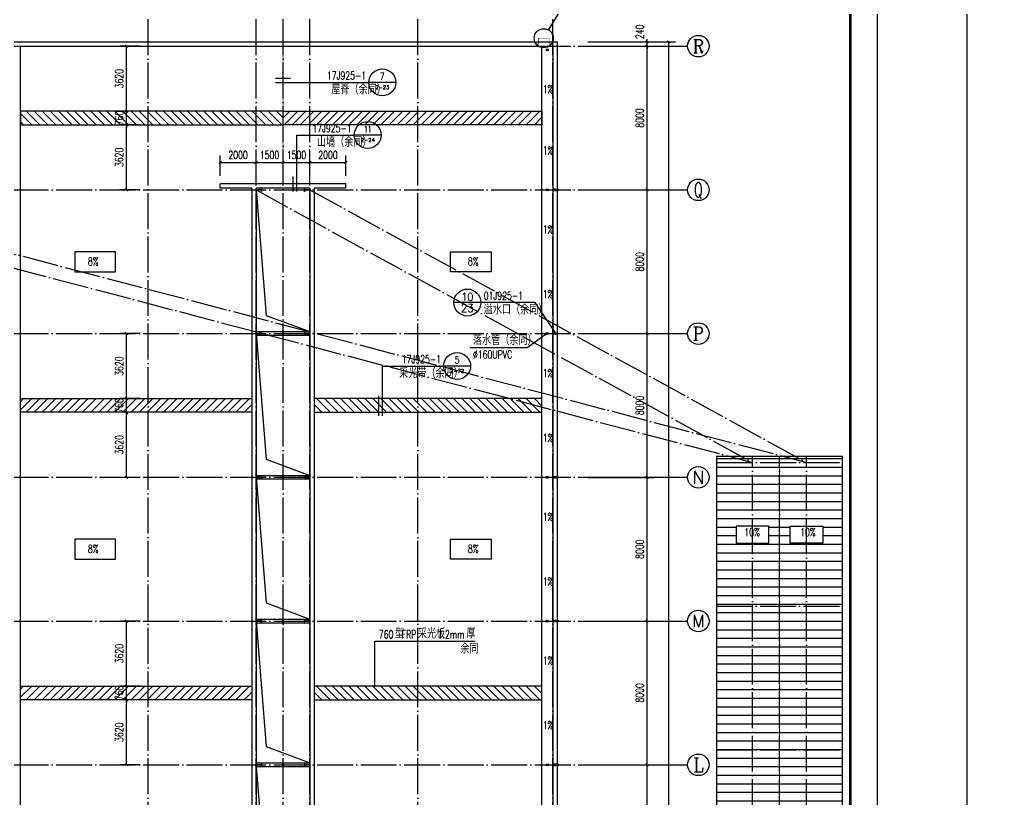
# Model space of a CAD drawing. Extents: x 14591016 to 15383666, y -730593 to -510197.
# Drawn here: x 14911015 to 14965566, y -628569 to -585166 of the extents above; entities that cross this region are included whole.
import ezdxf
from ezdxf.enums import TextEntityAlignment as Align

# ---------------------------------------------------------------- set-up
doc = ezdxf.new("R2010")
doc.units = 0
doc.header["$LTSCALE"] = 1000
doc.header["$MEASUREMENT"] = 0
doc.linetypes.add('DASH', pattern=[0.35, 0.25, -0.1])
doc.linetypes.add('DOTE', pattern=[2.42, 2, -0.2, 0.02, -0.2])
for name, color, linetype in [('AXIS', 3, 'Continuous'), ('AXIS_TEXT', 7, 'Continuous'), ('COLUMN', 2, 'Continuous'), ('DIM_IDEN', 3, 'Continuous'), ('DIM_LEAD', 3, 'Continuous'), ('DIM_SYMB', 3, 'Continuous'), ('DOTE', 1, 'DOTE'), ('PUB_DIM', 3, 'Continuous'), ('PUB_TEXT', 7, 'Continuous'), ('TK', 4, 'Continuous'), ('WALL-PARAPET', 6, 'Continuous'), ('填充', 251, 'Continuous'), ('采光带', 4, 'Continuous'), ('雨水管', 4, 'Continuous')]:
    doc.layers.add(name, color=color, linetype=linetype)
doc.styles.add('_TCH_AXIS', font='COMPLEX', dxfattribs={"bigfont": 'GBCBIG'})
doc.styles.add('_TCH_DIM', font='SIMPLEX', dxfattribs={"bigfont": 'GBCBIG'})
doc.styles.add('_TCH_DIM_T3', font='SIMPLEX', dxfattribs={"width": 0.705882, "bigfont": 'GBCBIG'})
doc.styles.add('_TCH_LABEL', font='COMPLEX', dxfattribs={"bigfont": 'GBCBIG'})
doc.styles.add('COMPLEX', font='COMPLEX')
doc.dimstyles.new('_TCH_ARCH&&150', dxfattribs={"dimtxt": 446.25, "dimasz": 150, "dimexe": 375, "dimexo": 450, "dimgap": 189.375, "dimtad": 1, "dimdec": 0, "dimzin": 0, "dimdsep": 46, "dimtxsty": '_TCH_DIM_T3', "dimblk": 'ARCHTICK', "dimcen": 0.09, "dimclrt": 7, "dimazin": 2, "dimtfac": 1, "dimtdec": 0, "dimtix": 1, "dimtmove": 2, "dimatfit": 3, "dimfxl": 0, "dimtolj": 1, "dimtzin": 0, "dimarcsym": 0})

# ---------------------------------------------------------------- blocks, each defined once
blk = doc.blocks.new('A$C0FCD69EC')
at = {"layer": 'COLUMN'}
blk.add_hatch(color=256, dxfattribs=at).paths.add_polyline_path([(300, 180), (294, 180), (294, 94), (6, 94), (6, 180), (0, 180), (0, 0), (6, 0), (6, 86), (294, 86), (294, 0), (300, 0)])
blk.add_lwpolyline([(300, 0), (294, 0), (294, 86), (6, 86), (6, 0), (0, 0), (0, 180), (6, 180), (6, 94), (294, 94), (294, 180), (300, 180)], close=True, dxfattribs=at)
blk = doc.blocks.new('A$C22C4548D')
blk.add_line((0, 10), (300, 10))
blk.add_lwpolyline([(30, 20), (270, 20), (270, 0), (30, 0)], close=True)
blk = doc.blocks.new('GeYuanFrame_38861532', base_point=(20.09, 4.53))
at = {"layer": 'TK'}
blk.add_lwpolyline([(20.09, 4.53), (20.09, 598.53), (1071.09, 598.53), (1071.09, 4.53)], close=True, dxfattribs=at)
at = {"layer": 'TK', "const_width": 1}
blk.add_lwpolyline([(45.09, 588.53), (1061.09, 588.53), (1061.09, 14.53), (45.09, 14.53)], close=True, dxfattribs=at)
blk = doc.blocks.new('GeYuanFrame_55736273', base_point=(20.09, 4.53))
at = {"layer": 'TK'}
blk.add_lwpolyline([(20.09, 4.53), (20.09, 598.53), (1071.09, 598.53), (1071.09, 4.53)], close=True, dxfattribs=at)
blk = doc.blocks.new('_AXISO')
blk.add_circle((0, 0), 0.5)
at = {"layer": 'AXIS_TEXT', "style": 'COMPLEX', "width": 1.041667}
blk.add_attdef('A', text='', height=0.56, dxfattribs=at).set_placement((-0.25, -0.28), (0.25, -0.28), align=Align.FIT)
blk = doc.blocks.new('_ArchTick')
at = {"color": 0, "linetype": 'ByBlock', "const_width": 0.4}
blk.add_lwpolyline([(-0.5, -0.5), (0.5, 0.5)], dxfattribs=at)
blk = doc.blocks.new('*D214')
at = {"layer": 'AXIS', "color": 0, "lineweight": -2}
for p, q in [((14942616, -586403), (14947491, -586403)), ((14947116, -706883), (14947116, -586403)), ((14942616, -706883), (14947491, -706883))]:
    blk.add_line(p, q, dxfattribs=at)
at = {"layer": 'Defpoints', "color": 0}
for p in [(14942166, -586403), (14947116, -586403), (14942166, -706883)]:
    blk.add_point(p, dxfattribs=at)
at = {"layer": 'AXIS', "color": 0, "lineweight": -2, "xscale": 150, "yscale": 150, "zscale": 150}
for p, rotation in [((14947116, -586403), 90), ((14947116, -706883), 270)]:
    blk.add_blockref('_ArchTick', p, dxfattribs=dict(at, rotation=rotation))
at = {"layer": 'AXIS', "color": 7, "insert": (14946704, -646643), "char_height": 446.2, "attachment_point": 5, "rotation": 90, "style": '_TCH_DIM_T3'}
blk.add_mtext('\\A1;120480', dxfattribs=at)
blk = doc.blocks.new('*D225')
at = {"layer": 'AXIS', "color": 0, "lineweight": -2}
for p, q in [((14942616, -626643), (14946291, -626643)), ((14945916, -634643), (14945916, -626643)), ((14942616, -634643), (14946291, -634643))]:
    blk.add_line(p, q, dxfattribs=at)
at = {"layer": 'Defpoints', "color": 0}
for p in [(14942166, -626643), (14945916, -626643), (14942166, -634643)]:
    blk.add_point(p, dxfattribs=at)
at = {"layer": 'AXIS', "color": 0, "lineweight": -2, "xscale": 150, "yscale": 150, "zscale": 150}
for p, rotation in [((14945916, -626643), 90), ((14945916, -634643), 270)]:
    blk.add_blockref('_ArchTick', p, dxfattribs=dict(at, rotation=rotation))
at = {"layer": 'AXIS', "color": 7, "insert": (14945504, -630643), "char_height": 446.2, "attachment_point": 5, "rotation": 90, "style": '_TCH_DIM_T3'}
blk.add_mtext('\\A1;8000', dxfattribs=at)
blk = doc.blocks.new('*D226')
at = {"layer": 'AXIS', "color": 0, "lineweight": -2}
for p, q in [((14942616, -618643), (14946291, -618643)), ((14945916, -626643), (14945916, -618643)), ((14942616, -626643), (14946291, -626643))]:
    blk.add_line(p, q, dxfattribs=at)
at = {"layer": 'Defpoints', "color": 0}
for p in [(14942166, -618643), (14945916, -618643), (14942166, -626643)]:
    blk.add_point(p, dxfattribs=at)
at = {"layer": 'AXIS', "color": 0, "lineweight": -2, "xscale": 150, "yscale": 150, "zscale": 150}
for p, rotation in [((14945916, -618643), 90), ((14945916, -626643), 270)]:
    blk.add_blockref('_ArchTick', p, dxfattribs=dict(at, rotation=rotation))
at = {"layer": 'AXIS', "color": 7, "insert": (14945504, -622643), "char_height": 446.2, "attachment_point": 5, "rotation": 90, "style": '_TCH_DIM_T3'}
blk.add_mtext('\\A1;8000', dxfattribs=at)
blk = doc.blocks.new('*D227')
at = {"layer": 'AXIS', "color": 0, "lineweight": -2}
for p, q in [((14942616, -610643), (14946291, -610643)), ((14945916, -618643), (14945916, -610643)), ((14942616, -618643), (14946291, -618643))]:
    blk.add_line(p, q, dxfattribs=at)
at = {"layer": 'Defpoints', "color": 0}
for p in [(14942166, -610643), (14945916, -610643), (14942166, -618643)]:
    blk.add_point(p, dxfattribs=at)
at = {"layer": 'AXIS', "color": 0, "lineweight": -2, "xscale": 150, "yscale": 150, "zscale": 150}
for p, rotation in [((14945916, -610643), 90), ((14945916, -618643), 270)]:
    blk.add_blockref('_ArchTick', p, dxfattribs=dict(at, rotation=rotation))
at = {"layer": 'AXIS', "color": 7, "insert": (14945504, -614643), "char_height": 446.2, "attachment_point": 5, "rotation": 90, "style": '_TCH_DIM_T3'}
blk.add_mtext('\\A1;8000', dxfattribs=at)
blk = doc.blocks.new('*D228')
at = {"layer": 'AXIS', "color": 0, "lineweight": -2}
for p, q in [((14942616, -602643), (14946291, -602643)), ((14945916, -610643), (14945916, -602643)), ((14942616, -610643), (14946291, -610643))]:
    blk.add_line(p, q, dxfattribs=at)
at = {"layer": 'Defpoints', "color": 0}
for p in [(14942166, -602643), (14945916, -602643), (14942166, -610643)]:
    blk.add_point(p, dxfattribs=at)
at = {"layer": 'AXIS', "color": 0, "lineweight": -2, "xscale": 150, "yscale": 150, "zscale": 150}
for p, rotation in [((14945916, -602643), 90), ((14945916, -610643), 270)]:
    blk.add_blockref('_ArchTick', p, dxfattribs=dict(at, rotation=rotation))
at = {"layer": 'AXIS', "color": 7, "insert": (14945504, -606643), "char_height": 446.2, "attachment_point": 5, "rotation": 90, "style": '_TCH_DIM_T3'}
blk.add_mtext('\\A1;8000', dxfattribs=at)
blk = doc.blocks.new('*D229')
at = {"layer": 'AXIS', "color": 0, "lineweight": -2}
for p, q in [((14942616, -594643), (14946291, -594643)), ((14945916, -602643), (14945916, -594643)), ((14942616, -602643), (14946291, -602643))]:
    blk.add_line(p, q, dxfattribs=at)
at = {"layer": 'Defpoints', "color": 0}
for p in [(14942166, -594643), (14945916, -594643), (14942166, -602643)]:
    blk.add_point(p, dxfattribs=at)
at = {"layer": 'AXIS', "color": 0, "lineweight": -2, "xscale": 150, "yscale": 150, "zscale": 150}
for p, rotation in [((14945916, -594643), 90), ((14945916, -602643), 270)]:
    blk.add_blockref('_ArchTick', p, dxfattribs=dict(at, rotation=rotation))
at = {"layer": 'AXIS', "color": 7, "insert": (14945504, -598643), "char_height": 446.2, "attachment_point": 5, "rotation": 90, "style": '_TCH_DIM_T3'}
blk.add_mtext('\\A1;8000', dxfattribs=at)
blk = doc.blocks.new('*D230')
at = {"layer": 'AXIS', "color": 0, "lineweight": -2}
for p, q in [((14942616, -586643), (14946291, -586643)), ((14945916, -594643), (14945916, -586643)), ((14942616, -594643), (14946291, -594643))]:
    blk.add_line(p, q, dxfattribs=at)
at = {"layer": 'Defpoints', "color": 0}
for p in [(14942166, -586643), (14945916, -586643), (14942166, -594643)]:
    blk.add_point(p, dxfattribs=at)
at = {"layer": 'AXIS', "color": 0, "lineweight": -2, "xscale": 150, "yscale": 150, "zscale": 150}
for p, rotation in [((14945916, -586643), 90), ((14945916, -594643), 270)]:
    blk.add_blockref('_ArchTick', p, dxfattribs=dict(at, rotation=rotation))
at = {"layer": 'AXIS', "color": 7, "insert": (14945504, -590643), "char_height": 446.2, "attachment_point": 5, "rotation": 90, "style": '_TCH_DIM_T3'}
blk.add_mtext('\\A1;8000', dxfattribs=at)
blk = doc.blocks.new('*D231')
at = {"layer": 'AXIS', "color": 0, "lineweight": -2}
for p, q in [((14942616, -586403), (14946291, -586403)), ((14945916, -586403), (14945916, -586253)), ((14945916, -586643), (14945916, -586403)), ((14942616, -586643), (14946291, -586643)), ((14945916, -586643), (14945916, -586793))]:
    blk.add_line(p, q, dxfattribs=at)
at = {"layer": 'Defpoints', "color": 0}
for p in [(14942166, -586403), (14945916, -586403), (14942166, -586643)]:
    blk.add_point(p, dxfattribs=at)
at = {"layer": 'AXIS', "color": 0, "lineweight": -2, "xscale": 150, "yscale": 150, "zscale": 150}
for p, rotation in [((14945916, -586403), 270), ((14945916, -586643), 90)]:
    blk.add_blockref('_ArchTick', p, dxfattribs=dict(at, rotation=rotation))
at = {"layer": 'AXIS', "color": 7, "insert": (14945504, -585848), "char_height": 446.2, "attachment_point": 5, "rotation": 90, "style": '_TCH_DIM_T3'}
blk.add_mtext('\\A1;240', dxfattribs=at)
blk = doc.blocks.new('*D582')
at = {"layer": 'Defpoints', "color": 0}
for p in [(14916966, -623023), (14918166, -623023), (14918166, -626643)]:
    blk.add_point(p, dxfattribs=at)
at = {"layer": 'PUB_DIM', "color": 0, "lineweight": -2}
for p, q in [((14917716, -623023), (14916591, -623023)), ((14916966, -626643), (14916966, -623023)), ((14917716, -626643), (14916591, -626643))]:
    blk.add_line(p, q, dxfattribs=at)
at = {"layer": 'PUB_DIM', "color": 0, "lineweight": -2, "xscale": 150, "yscale": 150, "zscale": 150}
for p, rotation in [((14916966, -623023), 90), ((14916966, -626643), 270)]:
    blk.add_blockref('_ArchTick', p, dxfattribs=dict(at, rotation=rotation))
at = {"layer": 'PUB_DIM', "color": 7, "insert": (14916554, -624833), "char_height": 446.2, "attachment_point": 5, "rotation": 90, "style": '_TCH_DIM_T3'}
blk.add_mtext('\\A1;3620', dxfattribs=at)
blk = doc.blocks.new('*D583')
at = {"layer": 'Defpoints', "color": 0}
for p in [(14916966, -622263), (14918166, -622263), (14918166, -623023)]:
    blk.add_point(p, dxfattribs=at)
at = {"layer": 'PUB_DIM', "color": 0, "lineweight": -2}
for p, q in [((14917716, -622263), (14916591, -622263)), ((14916966, -622263), (14916966, -622113)), ((14916966, -623023), (14916966, -622263)), ((14917716, -623023), (14916591, -623023)), ((14916966, -623023), (14916966, -623173))]:
    blk.add_line(p, q, dxfattribs=at)
at = {"layer": 'PUB_DIM', "color": 0, "lineweight": -2, "xscale": 150, "yscale": 150, "zscale": 150}
for p, rotation in [((14916966, -622263), 270), ((14916966, -623023), 90)]:
    blk.add_blockref('_ArchTick', p, dxfattribs=dict(at, rotation=rotation))
at = {"layer": 'PUB_DIM', "color": 7, "insert": (14916554, -622643), "char_height": 446.2, "attachment_point": 5, "rotation": 90, "style": '_TCH_DIM_T3'}
blk.add_mtext('\\A1;760', dxfattribs=at)
blk = doc.blocks.new('*D584')
at = {"layer": 'Defpoints', "color": 0}
for p in [(14916966, -618643), (14918166, -618643), (14918166, -622263)]:
    blk.add_point(p, dxfattribs=at)
at = {"layer": 'PUB_DIM', "color": 0, "lineweight": -2}
for p, q in [((14917716, -618643), (14916591, -618643)), ((14916966, -622263), (14916966, -618643)), ((14917716, -622263), (14916591, -622263))]:
    blk.add_line(p, q, dxfattribs=at)
at = {"layer": 'PUB_DIM', "color": 0, "lineweight": -2, "xscale": 150, "yscale": 150, "zscale": 150}
for p, rotation in [((14916966, -618643), 90), ((14916966, -622263), 270)]:
    blk.add_blockref('_ArchTick', p, dxfattribs=dict(at, rotation=rotation))
at = {"layer": 'PUB_DIM', "color": 7, "insert": (14916554, -620453), "char_height": 446.2, "attachment_point": 5, "rotation": 90, "style": '_TCH_DIM_T3'}
blk.add_mtext('\\A1;3620', dxfattribs=at)
blk = doc.blocks.new('*D585')
at = {"layer": 'Defpoints', "color": 0}
for p in [(14916966, -607023), (14918166, -607023), (14918166, -610643)]:
    blk.add_point(p, dxfattribs=at)
at = {"layer": 'PUB_DIM', "color": 0, "lineweight": -2}
for p, q in [((14917716, -607023), (14916591, -607023)), ((14916966, -610643), (14916966, -607023)), ((14917716, -610643), (14916591, -610643))]:
    blk.add_line(p, q, dxfattribs=at)
at = {"layer": 'PUB_DIM', "color": 0, "lineweight": -2, "xscale": 150, "yscale": 150, "zscale": 150}
for p, rotation in [((14916966, -607023), 90), ((14916966, -610643), 270)]:
    blk.add_blockref('_ArchTick', p, dxfattribs=dict(at, rotation=rotation))
at = {"layer": 'PUB_DIM', "color": 7, "insert": (14916554, -608833), "char_height": 446.2, "attachment_point": 5, "rotation": 90, "style": '_TCH_DIM_T3'}
blk.add_mtext('\\A1;3620', dxfattribs=at)
blk = doc.blocks.new('*D586')
at = {"layer": 'Defpoints', "color": 0}
for p in [(14916966, -606263), (14918166, -606263), (14918166, -607023)]:
    blk.add_point(p, dxfattribs=at)
at = {"layer": 'PUB_DIM', "color": 0, "lineweight": -2}
for p, q in [((14917716, -606263), (14916591, -606263)), ((14916966, -606263), (14916966, -606113)), ((14916966, -607023), (14916966, -606263)), ((14917716, -607023), (14916591, -607023)), ((14916966, -607023), (14916966, -607173))]:
    blk.add_line(p, q, dxfattribs=at)
at = {"layer": 'PUB_DIM', "color": 0, "lineweight": -2, "xscale": 150, "yscale": 150, "zscale": 150}
for p, rotation in [((14916966, -606263), 270), ((14916966, -607023), 90)]:
    blk.add_blockref('_ArchTick', p, dxfattribs=dict(at, rotation=rotation))
at = {"layer": 'PUB_DIM', "color": 7, "insert": (14916554, -606643), "char_height": 446.2, "attachment_point": 5, "rotation": 90, "style": '_TCH_DIM_T3'}
blk.add_mtext('\\A1;760', dxfattribs=at)
blk = doc.blocks.new('*D587')
at = {"layer": 'Defpoints', "color": 0}
for p in [(14916966, -602643), (14918166, -602643), (14918166, -606263)]:
    blk.add_point(p, dxfattribs=at)
at = {"layer": 'PUB_DIM', "color": 0, "lineweight": -2}
for p, q in [((14917716, -602643), (14916591, -602643)), ((14916966, -606263), (14916966, -602643)), ((14917716, -606263), (14916591, -606263))]:
    blk.add_line(p, q, dxfattribs=at)
at = {"layer": 'PUB_DIM', "color": 0, "lineweight": -2, "xscale": 150, "yscale": 150, "zscale": 150}
for p, rotation in [((14916966, -602643), 90), ((14916966, -606263), 270)]:
    blk.add_blockref('_ArchTick', p, dxfattribs=dict(at, rotation=rotation))
at = {"layer": 'PUB_DIM', "color": 7, "insert": (14916554, -604453), "char_height": 446.2, "attachment_point": 5, "rotation": 90, "style": '_TCH_DIM_T3'}
blk.add_mtext('\\A1;3620', dxfattribs=at)
blk = doc.blocks.new('*D588')
at = {"layer": 'Defpoints', "color": 0}
for p in [(14916966, -591023), (14918166, -591023), (14918166, -594643)]:
    blk.add_point(p, dxfattribs=at)
at = {"layer": 'PUB_DIM', "color": 0, "lineweight": -2}
for p, q in [((14917716, -591023), (14916591, -591023)), ((14916966, -594643), (14916966, -591023)), ((14917716, -594643), (14916591, -594643))]:
    blk.add_line(p, q, dxfattribs=at)
at = {"layer": 'PUB_DIM', "color": 0, "lineweight": -2, "xscale": 150, "yscale": 150, "zscale": 150}
for p, rotation in [((14916966, -591023), 90), ((14916966, -594643), 270)]:
    blk.add_blockref('_ArchTick', p, dxfattribs=dict(at, rotation=rotation))
at = {"layer": 'PUB_DIM', "color": 7, "insert": (14916554, -592833), "char_height": 446.2, "attachment_point": 5, "rotation": 90, "style": '_TCH_DIM_T3'}
blk.add_mtext('\\A1;3620', dxfattribs=at)
blk = doc.blocks.new('*D589')
at = {"layer": 'Defpoints', "color": 0}
for p in [(14916966, -590263), (14918166, -590263), (14918166, -591023)]:
    blk.add_point(p, dxfattribs=at)
at = {"layer": 'PUB_DIM', "color": 0, "lineweight": -2}
for p, q in [((14916966, -590263), (14916966, -590113)), ((14917716, -590263), (14916591, -590263)), ((14916966, -591023), (14916966, -590263)), ((14917716, -591023), (14916591, -591023)), ((14916966, -591023), (14916966, -591173))]:
    blk.add_line(p, q, dxfattribs=at)
at = {"layer": 'PUB_DIM', "color": 0, "lineweight": -2, "xscale": 150, "yscale": 150, "zscale": 150}
for p, rotation in [((14916966, -590263), 270), ((14916966, -591023), 90)]:
    blk.add_blockref('_ArchTick', p, dxfattribs=dict(at, rotation=rotation))
at = {"layer": 'PUB_DIM', "color": 7, "insert": (14916554, -590643), "char_height": 446.2, "attachment_point": 5, "rotation": 90, "style": '_TCH_DIM_T3'}
blk.add_mtext('\\A1;760', dxfattribs=at)
blk = doc.blocks.new('*D590')
at = {"layer": 'Defpoints', "color": 0}
for p in [(14916966, -586643), (14918166, -586643), (14918166, -590263)]:
    blk.add_point(p, dxfattribs=at)
at = {"layer": 'PUB_DIM', "color": 0, "lineweight": -2}
for p, q in [((14917716, -586643), (14916591, -586643)), ((14916966, -590263), (14916966, -586643)), ((14917716, -590263), (14916591, -590263))]:
    blk.add_line(p, q, dxfattribs=at)
at = {"layer": 'PUB_DIM', "color": 0, "lineweight": -2, "xscale": 150, "yscale": 150, "zscale": 150}
for p, rotation in [((14916966, -586643), 90), ((14916966, -590263), 270)]:
    blk.add_blockref('_ArchTick', p, dxfattribs=dict(at, rotation=rotation))
at = {"layer": 'PUB_DIM', "color": 7, "insert": (14916554, -588453), "char_height": 446.2, "attachment_point": 5, "rotation": 90, "style": '_TCH_DIM_T3'}
blk.add_mtext('\\A1;3620', dxfattribs=at)
blk = doc.blocks.new('*D603')
at = {"layer": 'Defpoints', "color": 0}
for p in [(14924166, -593113), (14922166, -594313), (14924166, -594313)]:
    blk.add_point(p, dxfattribs=at)
at = {"layer": 'PUB_DIM', "color": 0, "lineweight": -2}
for p, q in [((14922166, -593863), (14922166, -592738)), ((14924166, -593863), (14924166, -592738)), ((14922166, -593113), (14924166, -593113))]:
    blk.add_line(p, q, dxfattribs=at)
at = {"layer": 'PUB_DIM', "color": 0, "lineweight": -2, "xscale": 150, "yscale": 150, "zscale": 150, "rotation": 180}
blk.add_blockref('_ArchTick', (14922166, -593113), dxfattribs=at)
at = {"layer": 'PUB_DIM', "color": 0, "lineweight": -2, "xscale": 150, "yscale": 150, "zscale": 150}
blk.add_blockref('_ArchTick', (14924166, -593113), dxfattribs=at)
at = {"layer": 'PUB_DIM', "color": 7, "insert": (14923166, -592700), "char_height": 446.2, "attachment_point": 5, "style": '_TCH_DIM_T3'}
blk.add_mtext('\\A1;2000', dxfattribs=at)
blk = doc.blocks.new('*D604')
at = {"layer": 'Defpoints', "color": 0}
for p in [(14925666, -593113), (14924166, -594313), (14925666, -594313)]:
    blk.add_point(p, dxfattribs=at)
at = {"layer": 'PUB_DIM', "color": 0, "lineweight": -2}
for p, q in [((14924166, -593863), (14924166, -592738)), ((14925666, -593863), (14925666, -592738)), ((14924166, -593113), (14925666, -593113))]:
    blk.add_line(p, q, dxfattribs=at)
at = {"layer": 'PUB_DIM', "color": 0, "lineweight": -2, "xscale": 150, "yscale": 150, "zscale": 150, "rotation": 180}
blk.add_blockref('_ArchTick', (14924166, -593113), dxfattribs=at)
at = {"layer": 'PUB_DIM', "color": 0, "lineweight": -2, "xscale": 150, "yscale": 150, "zscale": 150}
blk.add_blockref('_ArchTick', (14925666, -593113), dxfattribs=at)
at = {"layer": 'PUB_DIM', "color": 7, "insert": (14924916, -592700), "char_height": 446.2, "attachment_point": 5, "style": '_TCH_DIM_T3'}
blk.add_mtext('\\A1;1500', dxfattribs=at)
blk = doc.blocks.new('*D605')
at = {"layer": 'Defpoints', "color": 0}
for p in [(14927166, -593113), (14925666, -594313), (14927166, -594313)]:
    blk.add_point(p, dxfattribs=at)
at = {"layer": 'PUB_DIM', "color": 0, "lineweight": -2}
for p, q in [((14925666, -593863), (14925666, -592738)), ((14927166, -593863), (14927166, -592738)), ((14925666, -593113), (14927166, -593113))]:
    blk.add_line(p, q, dxfattribs=at)
at = {"layer": 'PUB_DIM', "color": 0, "lineweight": -2, "xscale": 150, "yscale": 150, "zscale": 150, "rotation": 180}
blk.add_blockref('_ArchTick', (14925666, -593113), dxfattribs=at)
at = {"layer": 'PUB_DIM', "color": 0, "lineweight": -2, "xscale": 150, "yscale": 150, "zscale": 150}
blk.add_blockref('_ArchTick', (14927166, -593113), dxfattribs=at)
at = {"layer": 'PUB_DIM', "color": 7, "insert": (14926416, -592700), "char_height": 446.2, "attachment_point": 5, "style": '_TCH_DIM_T3'}
blk.add_mtext('\\A1;1500', dxfattribs=at)
blk = doc.blocks.new('*D606')
at = {"layer": 'Defpoints', "color": 0}
for p in [(14929166, -593113), (14927166, -594313), (14929166, -594313)]:
    blk.add_point(p, dxfattribs=at)
at = {"layer": 'PUB_DIM', "color": 0, "lineweight": -2}
for p, q in [((14927166, -593863), (14927166, -592738)), ((14929166, -593863), (14929166, -592738)), ((14927166, -593113), (14929166, -593113))]:
    blk.add_line(p, q, dxfattribs=at)
at = {"layer": 'PUB_DIM', "color": 0, "lineweight": -2, "xscale": 150, "yscale": 150, "zscale": 150, "rotation": 180}
blk.add_blockref('_ArchTick', (14927166, -593113), dxfattribs=at)
at = {"layer": 'PUB_DIM', "color": 0, "lineweight": -2, "xscale": 150, "yscale": 150, "zscale": 150}
blk.add_blockref('_ArchTick', (14929166, -593113), dxfattribs=at)
at = {"layer": 'PUB_DIM', "color": 7, "insert": (14928166, -592700), "char_height": 446.2, "attachment_point": 5, "style": '_TCH_DIM_T3'}
blk.add_mtext('\\A1;2000', dxfattribs=at)

msp = doc.modelspace()

# ---------------------------------------------------------------- hatches: boundary and pattern name
at = {"layer": '填充', "ltscale": 0.5}
h = msp.add_hatch(dxfattribs=at)
h.set_pattern_fill('ANSI31', color=256, scale=300, angle=315, style=0)
h.set_pattern_definition([(0, (0, 0), (1e-13, 476.25), [])])
h.paths.add_polyline_path([(14956780.6, -609482.6), (14953280.6, -609482.6), (14953280.6, -714142.6), (14956780.6, -714142.6)])
h.paths.add_polyline_path([(14953868.1, -646300.6), (14953868.1, -645367.6), (14955693.1, -645367.6), (14955693.1, -646300.6)], flags=16)
h.paths.add_polyline_path([(14955693.1, -661367.6), (14955693.1, -662300.6), (14953868.1, -662300.6), (14953868.1, -661367.6)], flags=16)
h.paths.add_polyline_path([(14953868.1, -630300.6), (14953868.1, -629367.6), (14955693.1, -629367.6), (14955693.1, -630300.6)], flags=16)
h.paths.add_polyline_path([(14955693.1, -677367.6), (14955693.1, -678300.6), (14953868.1, -678300.6), (14953868.1, -677367.6)], flags=16)
h.paths.add_polyline_path([(14953868.1, -614300.6), (14953868.1, -613367.6), (14955693.1, -613367.6), (14955693.1, -614300.6)], flags=16)
h.paths.add_polyline_path([(14955693.1, -693367.6), (14955693.1, -694300.6), (14953868.1, -694300.6), (14953868.1, -693367.6)], flags=16)
h.paths.add_polyline_path([(14955693.1, -709367.6), (14955693.1, -710300.6), (14953868.1, -710300.6), (14953868.1, -709367.6)], flags=16)
h.paths.add_polyline_path([(14953280.6, -609482.6), (14949780.6, -609482.6), (14949780.6, -714142.6), (14953280.6, -714142.6)])
h.paths.add_polyline_path([(14950868.1, -646300.6), (14950868.1, -645367.6), (14952693.1, -645367.6), (14952693.1, -646300.6)], flags=16)
h.paths.add_polyline_path([(14952693.1, -661367.6), (14952693.1, -662300.6), (14950868.1, -662300.6), (14950868.1, -661367.6)], flags=16)
h.paths.add_polyline_path([(14950868.1, -630300.6), (14950868.1, -629367.6), (14952693.1, -629367.6), (14952693.1, -630300.6)], flags=16)
h.paths.add_polyline_path([(14952693.1, -677367.6), (14952693.1, -678300.6), (14950868.1, -678300.6), (14950868.1, -677367.6)], flags=16)
h.paths.add_polyline_path([(14950868.1, -614300.6), (14950868.1, -613367.6), (14952693.1, -613367.6), (14952693.1, -614300.6)], flags=16)
h.paths.add_polyline_path([(14952693.1, -693367.6), (14952693.1, -694300.6), (14950868.1, -694300.6), (14950868.1, -693367.6)], flags=16)
h.paths.add_polyline_path([(14952693.1, -709367.6), (14952693.1, -710300.6), (14950868.1, -710300.6), (14950868.1, -709367.6)], flags=16)
h.paths.add_polyline_path([(14954318, -678032.6), (14955351.1, -678032.6), (14955351.1, -677363.3), (14954318, -677363.3)], flags=24)
h.paths.add_polyline_path([(14954318, -662032.6), (14955351.1, -662032.6), (14955351.1, -661363.3), (14954318, -661363.3)], flags=24)
h.paths.add_polyline_path([(14954318, -646032.6), (14955351.1, -646032.6), (14955351.1, -645363.3), (14954318, -645363.3)], flags=24)
h.paths.add_polyline_path([(14954318, -630032.6), (14955351.1, -630032.6), (14955351.1, -629363.3), (14954318, -629363.3)], flags=24)
h.paths.add_polyline_path([(14951210, -678032.6), (14952243.1, -678032.6), (14952243.1, -677363.3), (14951210, -677363.3)], flags=24)
h.paths.add_polyline_path([(14951210, -662032.6), (14952243.1, -662032.6), (14952243.1, -661363.3), (14951210, -661363.3)], flags=24)
h.paths.add_polyline_path([(14951210, -646032.6), (14952243.1, -646032.6), (14952243.1, -645363.3), (14951210, -645363.3)], flags=24)
h.paths.add_polyline_path([(14951210, -630032.6), (14952243.1, -630032.6), (14952243.1, -629363.3), (14951210, -629363.3)], flags=24)
at = {"layer": '采光带'}
h = msp.add_hatch(dxfattribs=at)
h.set_pattern_fill('ANSI31', color=250, scale=200, angle=-90, style=0)
h.set_pattern_definition([(135, (14690730.7, -9637241.36), (-224.506403, -224.506403), [])])
h.paths.add_polyline_path([(14925666.1, -590262.5), (14911066.1, -590262.5), (14911066.1, -591022.5), (14925666.1, -591022.5)])
h = msp.add_hatch(dxfattribs=at)
h.set_pattern_fill('ANSI31', color=250, scale=200, angle=-90, style=0)
h.set_pattern_definition([(45, (15160601.58, -9637241.36), (224.506403, -224.506403), [])])
h.paths.add_polyline_path([(14925666.1, -590262.5), (14940066.2, -590262.5), (14940066.2, -591022.5), (14925666.1, -591022.5)])
h = msp.add_hatch(dxfattribs=at)
h.set_pattern_fill('ANSI31', color=250, scale=200, angle=-90, style=0)
h.set_pattern_definition([(225, (14690730.7, 8439956.32), (-224.506403, 224.506403), [])])
h.paths.add_polyline_path([(14923926.1, -607022.5), (14911066.1, -607022.5), (14911066.1, -606262.5), (14923926.1, -606262.5)])
h = msp.add_hatch(dxfattribs=at)
h.set_pattern_fill('ANSI31', color=250, scale=200, angle=-90, style=0)
h.set_pattern_definition([(315, (15160601.58, 8439956.32), (224.506403, 224.506403), [])])
h.paths.add_polyline_path([(14927406.1, -607022.5), (14940066.2, -607022.5), (14940066.2, -606262.5), (14927406.1, -606262.5)])
h = msp.add_hatch(dxfattribs=at)
h.set_pattern_fill('ANSI31', color=250, scale=200, angle=-90, style=0)
h.set_pattern_definition([(225, (14690730.7, 8423956.32), (-224.506403, 224.506403), [])])
h.paths.add_polyline_path([(14923926.1, -623022.5), (14911066.1, -623022.5), (14911066.1, -622262.5), (14923926.1, -622262.5)])
h = msp.add_hatch(dxfattribs=at)
h.set_pattern_fill('ANSI31', color=250, scale=200, angle=-90, style=0)
h.set_pattern_definition([(315, (15160601.58, 8423956.32), (224.506403, 224.506403), [])])
h.paths.add_polyline_path([(14927406.1, -623022.5), (14940066.2, -623022.5), (14940066.2, -622262.5), (14927406.1, -622262.5)])

# ---------------------------------------------------------------- linework, layer by layer
at = {"ltscale": 0.5}
for p, q in [((14911066.1, -706642.5), (14911066.1, -586642.5)), ((14940066.1, -706642.5), (14940066.1, -586642.5))]:
    msp.add_line(p, q, dxfattribs=at)
for points in [[(14880426.1, -586402.5), (14940906.1, -586402.5), (14940906.1, -706882.5), (14880426.1, -706882.5)], [(14880666.1, -586642.5), (14940666.1, -586642.5), (14940666.1, -706642.5), (14880666.1, -706642.5)], [(14914086.3, -598088.6), (14914086.3, -599196.4), (14916343.3, -599196.4), (14916343.3, -598088.6)], [(14937246, -598088.6), (14937246, -599196.4), (14934989, -599196.4), (14934989, -598088.6)], [(14927166.1, -602752.5), (14924166.1, -602752.5), (14924166.1, -602532.5), (14927166.1, -602532.5)], [(14949780.6, -714142.6), (14956780.6, -714142.6), (14956780.6, -609482.6), (14949780.6, -609482.6)], [(14927166.1, -610752.5), (14924166.1, -610752.5), (14924166.1, -610532.5), (14927166.1, -610532.5)], [(14914086.3, -614088.6), (14914086.3, -615196.4), (14916343.3, -615196.4), (14916343.3, -614088.6)], [(14937246, -614088.6), (14937246, -615196.4), (14934989, -615196.4), (14934989, -614088.6)], [(14927166.1, -618752.5), (14924166.1, -618752.5), (14924166.1, -618532.5), (14927166.1, -618532.5)], [(14927166.1, -626752.5), (14924166.1, -626752.5), (14924166.1, -626532.5), (14927166.1, -626532.5)]]:
    msp.add_lwpolyline(points, close=True)
at = {"const_width": 30}
msp.add_lwpolyline([(14940666.1, -586522.5), (14940466.1, -586522.5), (14940466.1, -586202.5), (14939866.1, -586202.5), (14939866.1, -586522.5), (14939666.1, -586522.5)], dxfattribs=at)
at = {"ltscale": 0.5, "const_width": 50}
msp.add_lwpolyline([(14925666.1, -594312.5), (14925666.1, -586642.5)], dxfattribs=at)
at = {"linetype": 'DASH', "ltscale": 0.3}
for points in [[(14940666.1, -594692.5), (14940666.1, -594592.5), (14940966.1, -594592.5), (14940966.1, -594692.5)], [(14940666.1, -602692.5), (14940666.1, -602592.5), (14940966.1, -602592.5), (14940966.1, -602692.5)], [(14940666.1, -610692.5), (14940666.1, -610592.5), (14940966.1, -610592.5), (14940966.1, -610692.5)], [(14940666.1, -618692.5), (14940666.1, -618592.5), (14940966.1, -618592.5), (14940966.1, -618692.5)], [(14940666.1, -626692.5), (14940666.1, -626592.5), (14940966.1, -626592.5), (14940966.1, -626692.5)]]:
    msp.add_lwpolyline(points, close=True, dxfattribs=at)
for points in [[(14924166.1, -594642.5), (14924736.8, -601626.6), (14927166.1, -602532.5)], [(14924166.1, -602642.5), (14924736.8, -609626.6), (14927166.1, -610532.5)], [(14924166.1, -610642.5), (14924736.8, -617626.6), (14927166.1, -618532.5)], [(14924166.1, -618642.5), (14924736.8, -625626.6), (14927166.1, -626532.5)], [(14924166.1, -626752.5), (14924736.8, -633626.6), (14927166.1, -634532.5)]]:
    msp.add_lwpolyline(points)
at = {"ltscale": 0.5}
msp.add_lwpolyline([(14953280.6, -714142.6, 50, 50, 0), (14953280.6, -609482.6, 50, 50, 0)], format="xyseb", dxfattribs=at)
for points in [[(14952693.1, -614300.6), (14952693.1, -613367.6), (14950868.1, -613367.6), (14950868.1, -614300.6)], [(14953868.1, -614300.6), (14953868.1, -613367.6), (14955693.1, -613367.6), (14955693.1, -614300.6)]]:
    msp.add_lwpolyline(points, close=True, dxfattribs=at)
at = {"layer": 'AXIS'}
for p, q in [((14942166.1, -586642.5), (14948166.1, -586642.5)), ((14942166.1, -594642.5), (14948166.1, -594642.5)), ((14942166.1, -602642.5), (14948166.1, -602642.5)), ((14942166.1, -610642.5), (14948166.1, -610642.5)), ((14942166.1, -618642.5), (14948166.1, -618642.5)), ((14942166.1, -626642.5), (14948166.1, -626642.5))]:
    msp.add_line(p, q, dxfattribs=at)
at = {"layer": 'DIM_IDEN'}
for p, q in [((14925238.6, -588663.2), (14927246.1, -588663.2)), ((14927246.1, -588663.2), (14930437, -588663.2)), ((14931937, -588663.2), (14930437, -588663.2)), ((14926439.7, -591592.5), (14929630.6, -591592.5)), ((14926439.7, -594740), (14926439.7, -591592.5)), ((14931130.6, -591592.5), (14929630.6, -591592.5)), ((14931204.3, -604452.5), (14934599.8, -604452.5)), ((14931204.3, -607222.5), (14931204.3, -604452.5)), ((14936099.8, -604452.5), (14934599.8, -604452.5))]:
    msp.add_line(p, q, dxfattribs=at)
at = {"layer": 'DIM_IDEN', "color": 0}
for p, q in [((14936670.9, -600913.5), (14935170.9, -600913.5)), ((14939693.3, -600913.5), (14936670.9, -600913.5)), ((14940816.1, -602592.5), (14939693.3, -600913.5))]:
    msp.add_line(p, q, dxfattribs=at)
at = {"layer": 'DIM_IDEN', "const_width": 75}
for points in [[(14925238.6, -588438.2), (14926093.6, -588438.2)], [(14926214.7, -594740), (14926214.7, -593885)], [(14930979.3, -607222.5), (14930979.3, -606097.5)]]:
    msp.add_lwpolyline(points, dxfattribs=at)
at = {"layer": 'DIM_IDEN'}
for centre in [(14931187, -588663.2), (14930380.6, -591592.5), (14935349.8, -604452.5)]:
    msp.add_circle(centre, 750, dxfattribs=at)
at = {"layer": 'DIM_IDEN', "color": 0}
for centre, radius in [((14935920.9, -600913.5), 750), ((14940816.1, -602592.5), 0)]:
    msp.add_circle(centre, radius, dxfattribs=at)
at = {"layer": 'DIM_LEAD'}
for p, q in [((14940440.7, -585748.9), (14942866.1, -581742.5)), ((14930764, -622262.5), (14930764, -619762.5)), ((14930764, -619762.5), (14936331.6, -619762.5))]:
    msp.add_line(p, q, dxfattribs=at)
at = {"layer": 'DIM_LEAD', "color": 0}
for p, q in [((14940366.1, -602642.5), (14939245.5, -603428.9)), ((14939245.5, -603428.9), (14936070.9, -603428.9))]:
    msp.add_line(p, q, dxfattribs=at)
at = {"layer": 'DIM_LEAD', "const_width": 60}
msp.add_lwpolyline([(14930764, -622292.5, 1), (14930764, -622232.5, 1)], format="xyb", close=True, dxfattribs=at)
at = {"layer": 'DIM_LEAD'}
msp.add_circle((14940166.1, -586202.5), 530.2, dxfattribs=at)
at = {"layer": 'DIM_SYMB'}
for points in [[(14940366.1, -588660.1, 0, 0, 0), (14940366.1, -587595.2, 120, 0, 0), (14940366.1, -587145.2, 0, 0, 0)], [(14940366.1, -592824.9, 0, 0, 0), (14940366.1, -593889.8, 120, 0, 0), (14940366.1, -594339.8, 0, 0, 0)], [(14940366.1, -596460.1, 0, 0, 0), (14940366.1, -595395.2, 120, 0, 0), (14940366.1, -594945.2, 0, 0, 0)], [(14940366.1, -600824.9, 0, 0, 0), (14940366.1, -601889.8, 120, 0, 0), (14940366.1, -602339.8, 0, 0, 0)], [(14940366.1, -604460.1, 0, 0, 0), (14940366.1, -603395.2, 120, 0, 0), (14940366.1, -602945.2, 0, 0, 0)], [(14940366.1, -608824.9, 0, 0, 0), (14940366.1, -609889.8, 120, 0, 0), (14940366.1, -610339.8, 0, 0, 0)], [(14940366.1, -612460.1, 0, 0, 0), (14940366.1, -611395.2, 120, 0, 0), (14940366.1, -610945.2, 0, 0, 0)], [(14952476.6, -614078.6, 0, 0, 0), (14951426.6, -614078.6, 120, 0, 0), (14950976.6, -614078.6, 0, 0, 0)], [(14954084.6, -614078.6, 0, 0, 0), (14955134.6, -614078.6, 120, 0, 0), (14955584.6, -614078.6, 0, 0, 0)], [(14940366.1, -616824.9, 0, 0, 0), (14940366.1, -617889.8, 120, 0, 0), (14940366.1, -618339.8, 0, 0, 0)], [(14940366.1, -620460.1, 0, 0, 0), (14940366.1, -619395.2, 120, 0, 0), (14940366.1, -618945.2, 0, 0, 0)], [(14940366.1, -624824.9, 0, 0, 0), (14940366.1, -625889.8, 120, 0, 0), (14940366.1, -626339.8, 0, 0, 0)], [(14940366.1, -628460.1, 0, 0, 0), (14940366.1, -627395.2, 120, 0, 0), (14940366.1, -626945.2, 0, 0, 0)]]:
    msp.add_lwpolyline(points, format="xyseb", dxfattribs=at)
at = {"layer": 'DOTE'}
for p, q in [((14918166.1, -708142.5), (14918166.1, -585142.5)), ((14924166.1, -708142.5), (14924166.1, -585142.5)), ((14925666.1, -708142.5), (14925666.1, -585142.5)), ((14927166.1, -708142.5), (14927166.1, -585142.5)), ((14933166.1, -708142.5), (14933166.1, -585142.5)), ((14940666.1, -708142.5), (14940666.1, -585142.5)), ((14879166.1, -586642.5), (14942166.1, -586642.5)), ((14879166.1, -594642.5), (14942166.1, -594642.5)), ((14894166.1, -594642.5), (14951780.6, -609812.6)), ((14897166.1, -594642.5), (14954780.6, -609812.6)), ((14924166.1, -594642.5), (14951780.6, -609812.6)), ((14927166.1, -594642.5), (14954780.6, -609812.6)), ((14879166.1, -602642.5), (14942166.1, -602642.5)), ((14949780.6, -609812.6), (14956780.6, -609812.6)), ((14951780.6, -714142.6), (14951780.6, -609482.6)), ((14953280.6, -714142.6), (14953280.6, -609482.6)), ((14954780.6, -714142.6), (14954780.6, -609482.6)), ((14879166.1, -610642.5), (14942166.1, -610642.5)), ((14949780.6, -617812.6), (14956780.6, -617812.6)), ((14879166.1, -618642.5), (14942166.1, -618642.5)), ((14949780.6, -625812.6), (14956780.6, -625812.6)), ((14879166.1, -626642.5), (14942166.1, -626642.5))]:
    msp.add_line(p, q, dxfattribs=at)
at = {"layer": 'PUB_DIM'}
for points in [[(14915837.1, -599004.7, 0, 0, 0), (14914812.1, -599004.7, 120, 0, 0), (14914362.1, -599004.7, 0, 0, 0)], [(14935495.2, -599004.7, 0, 0, 0), (14936520.2, -599004.7, 120, 0, 0), (14936970.2, -599004.7, 0, 0, 0)], [(14915837.1, -615004.7, 0, 0, 0), (14914812.1, -615004.7, 120, 0, 0), (14914362.1, -615004.7, 0, 0, 0)], [(14935495.2, -615004.7, 0, 0, 0), (14936520.2, -615004.7, 120, 0, 0), (14936970.2, -615004.7, 0, 0, 0)]]:
    msp.add_lwpolyline(points, format="xyseb", dxfattribs=at)
at = {"layer": 'WALL-PARAPET'}
for p, q in [((14924166.1, -594312.5), (14922166.1, -594312.5)), ((14922166.1, -594552.5), (14922166.1, -594312.5)), ((14923926.1, -594552.5), (14922166.1, -594552.5)), ((14923926.1, -594552.5), (14923926.1, -698732.5)), ((14927166.1, -594312.5), (14924166.1, -594312.5)), ((14924166.1, -594552.5), (14924166.1, -698732.5)), ((14927166.1, -594552.5), (14924166.1, -594552.5)), ((14929166.1, -594312.5), (14927166.1, -594312.5)), ((14927166.1, -594552.5), (14927166.1, -698732.5)), ((14927406.1, -594552.5), (14927406.1, -698732.5)), ((14929166.1, -594552.5), (14927406.1, -594552.5)), ((14929166.1, -594552.5), (14929166.1, -594312.5))]:
    msp.add_line(p, q, dxfattribs=at)
at = {"layer": '采光带', "color": 4}
for points in [[(14925666.1, -590262.5), (14911066.1, -590262.5), (14911066.1, -591022.5), (14925666.1, -591022.5)], [(14925666.1, -590262.5), (14940066.2, -590262.5), (14940066.2, -591022.5), (14925666.1, -591022.5)], [(14923926.1, -607022.5), (14911066.1, -607022.5), (14911066.1, -606262.5), (14923926.1, -606262.5)], [(14927406.1, -607022.5), (14940066.2, -607022.5), (14940066.2, -606262.5), (14927406.1, -606262.5)], [(14923926.1, -623022.5), (14911066.1, -623022.5), (14911066.1, -622262.5), (14923926.1, -622262.5)], [(14927406.1, -623022.5), (14940066.2, -623022.5), (14940066.2, -622262.5), (14927406.1, -622262.5)]]:
    msp.add_lwpolyline(points, close=True, dxfattribs=at)
at = {"layer": '雨水管'}
for centre in [(14940366.1, -586842.5), (14940366.1, -594642.5), (14940366.1, -602642.5), (14940366.1, -610642.5), (14940366.1, -618642.5), (14940366.1, -626642.5)]:
    msp.add_circle(centre, 55, dxfattribs=at)

# ---------------------------------------------------------------- block references
at = {"xscale": 150, "yscale": 150, "zscale": 150, "rotation": 270}
msp.add_blockref('GeYuanFrame_38861532', (14869616.1, -572942.5), dxfattribs=at)
at = {"xscale": 150, "yscale": 150, "zscale": 150}
msp.add_blockref('GeYuanFrame_55736273', (14963716.1, -662042.5), dxfattribs=at)
at = {"rotation": 90.00000000000001}
for p in [(14925676.1, -602796.6), (14925676.1, -610796.6), (14925676.1, -618796.6), (14925676.1, -626796.6)]:
    msp.add_blockref('A$C22C4548D', p, dxfattribs=at)
at = {"layer": 'AXIS'}
ref = msp.add_blockref('_AXISO', (14948766.1, -586642.5), dxfattribs=dict(at, xscale=1200, yscale=1200, zscale=1200))
ref.add_attrib('A', 'R', dxfattribs={"layer": 'AXIS_TEXT', "ltscale": 0.5, "height": 728.9, "style": '_TCH_AXIS'}).set_placement((14948453.8, -587007), (14949078.5, -587007), align=Align.FIT)
ref = msp.add_blockref('_AXISO', (14948766.1, -594642.5), dxfattribs=dict(at, xscale=1200, yscale=1200, zscale=1200))
ref.add_attrib('A', 'Q', dxfattribs={"layer": 'AXIS_TEXT', "ltscale": 0.5, "height": 817.6, "style": '_TCH_AXIS', "width": 0.807692}).set_placement((14948514.6, -595051.3), (14949017.7, -595051.3), align=Align.FIT)
ref = msp.add_blockref('_AXISO', (14948766.1, -602642.5), dxfattribs=dict(at, xscale=1200, yscale=1200, zscale=1200))
ref.add_attrib('A', 'P', dxfattribs={"layer": 'AXIS_TEXT', "ltscale": 0.5, "height": 746.2, "style": '_TCH_AXIS'}).set_placement((14948464.1, -603015.6), (14949068.2, -603015.6), align=Align.FIT)
ref = msp.add_blockref('_AXISO', (14948766.1, -610642.5), dxfattribs=dict(at, xscale=1200, yscale=1200, zscale=1200))
ref.add_attrib('A', 'N', dxfattribs={"layer": 'AXIS_TEXT', "ltscale": 0.5, "height": 711.9, "style": '_TCH_AXIS'}).set_placement((14948444.1, -610998.5), (14949088.2, -610998.5), align=Align.FIT)
ref = msp.add_blockref('_AXISO', (14948766.1, -618642.5), dxfattribs=dict(at, xscale=1200, yscale=1200, zscale=1200))
ref.add_attrib('A', 'M', dxfattribs={"layer": 'AXIS_TEXT', "ltscale": 0.5, "height": 678.8, "style": '_TCH_AXIS'}).set_placement((14948426.7, -618981.9), (14949105.6, -618981.9), align=Align.FIT)
ref = msp.add_blockref('_AXISO', (14948766.1, -626642.5), dxfattribs=dict(at, xscale=1200, yscale=1200, zscale=1200))
ref.add_attrib('A', 'L', dxfattribs={"layer": 'AXIS_TEXT', "ltscale": 0.5, "height": 781.2, "style": '_TCH_AXIS'}).set_placement((14948487.1, -627033.1), (14949045.1, -627033.1), align=Align.FIT)
at = {"layer": 'COLUMN', "rotation": 180}
for p in [(14924466.1, -594552.5), (14927166.1, -594552.5)]:
    msp.add_blockref('A$C0FCD69EC', p, dxfattribs=at)
at = {"layer": 'COLUMN', "xscale": -1}
for p in [(14924466.1, -602732.5), (14927166.1, -602732.5), (14924466.1, -610732.5), (14927166.1, -610732.5), (14924466.1, -618732.5), (14927166.1, -618732.5), (14924466.1, -626732.5), (14927166.1, -626732.5)]:
    msp.add_blockref('A$C0FCD69EC', p, dxfattribs=at)

# ---------------------------------------------------------------- texts
at = {"layer": 'PUB_TEXT', "width": 0.705882}
for s, style, p in [('17J925-1', '_TCH_LABEL', (14928104.5, -588505.7)), ('1%%%', '_TCH_DIM', (14940111.1, -589263.8)), ('17J925-1', '_TCH_LABEL', (14927298.1, -591435)), ('1%%%', '_TCH_DIM', (14940111.1, -592667.4)), ('1%%%', '_TCH_DIM', (14940111.1, -597063.9)), ('8%', '_TCH_DIM', (14914814.6, -598847.2)), ('8%', '_TCH_DIM', (14935947.7, -598847.2)), ('1%%%', '_TCH_DIM', (14940111.1, -600667.4)), ('17J925-1', '_TCH_LABEL', (14932267.3, -604295)), ('%%c160UPVC', '_TCH_DIM', (14936228.4, -604032.6)), ('1%%%', '_TCH_DIM', (14940111.1, -605063.9)), ('1%%%', '_TCH_DIM', (14940111.1, -608667.4)), ('1%%%', '_TCH_DIM', (14940111.1, -613063.9)), ('10%%%', '_TCH_DIM', (14954429.6, -613921.1)), ('8%', '_TCH_DIM', (14914814.6, -614847.2)), ('8%', '_TCH_DIM', (14935947.7, -614847.2)), ('1%%%', '_TCH_DIM', (14940111.1, -616667.4)), ('760', '_TCH_DIM', (14930996.9, -619605)), ('FRP', '_TCH_DIM', (14932265.5, -619605)), ('1.2mm', '_TCH_DIM', (14934271.4, -619605)), ('1%%%', '_TCH_DIM', (14940111.1, -621063.9)), ('1%%%', '_TCH_DIM', (14940111.1, -624667.4))]:
    msp.add_text(s, height=446.25, dxfattribs=dict(at, style=style)).set_placement(p)
at = {"layer": 'PUB_TEXT', "style": '_TCH_LABEL'}
for s, height, p, p2 in [('7', 391.5, (14931056.5, -588524.4), (14931317.5, -588524.4)), ('2-23', 204.59, (14930797.3, -589042.3), (14931576.7, -589042.3)), ('11', 359.79, (14930166.4, -591448.9), (14930594.7, -591448.9)), ('2-24', 202.68, (14929989.7, -591970.2), (14930771.5, -591970.2)), ('5', 391.5, (14935219.3, -604313.7), (14935480.3, -604313.7)), ('2-72', 204.59, (14934960.1, -604831.6), (14935739.4, -604831.6))]:
    msp.add_text(s, height=height, dxfattribs=at).set_placement(p, p2, align=Align.FIT)
at = {"layer": 'PUB_TEXT'}
for s, height, style, p in [('屋脊（余同）', 506.38, '_TCH_LABEL', (14928348.7, -589323.1)), ('山墙（余同）', 506.38, '_TCH_LABEL', (14927553.4, -592244.4)), ('落水管（余同）', 506.38, '_TCH_DIM', (14936228.4, -603271.4)), ('采光带（余同）', 506.38, '_TCH_LABEL', (14932126.1, -605116.4)), ('型', 506.4, '_TCH_DIM', (14931896.9, -619605)), ('采光板', 506.38, '_TCH_DIM', (14933165.5, -619605)), ('厚', 506.4, '_TCH_DIM', (14935861.4, -619605)), ('余同', 506.38, '_TCH_DIM', (14935531.8, -620445))]:
    msp.add_text(s, height=height, dxfattribs=dict(at, style=style)).set_placement(p)
at = {"layer": 'PUB_TEXT', "color": 0, "style": '_TCH_LABEL'}
for s, height, p, p2 in [('10', 452.94, (14935586.6, -600826.2), (14936255.2, -600826.2)), ('23', 439.31, (14935565.3, -601441.3), (14936276.5, -601441.3))]:
    msp.add_text(s, height=height, dxfattribs=at).set_placement(p, p2, align=Align.FIT)
at = {"layer": 'PUB_TEXT', "color": 0, "style": '_TCH_LABEL', "width": 0.705882}
msp.add_text('01J925-1', height=446.25, dxfattribs=at).set_placement((14936828.4, -600756))
at = {"layer": 'PUB_TEXT', "color": 0, "style": '_TCH_LABEL'}
msp.add_text('溢水口（余同）', height=506.38, dxfattribs=at).set_placement((14936828.4, -601573.4))
at = {"layer": 'PUB_TEXT', "style": '_TCH_DIM', "width": 0.705882}
msp.add_text('10%%%', height=446.25, rotation=360, dxfattribs=at).set_placement((14951321.6, -613921.1))

# ---------------------------------------------------------------- dimensions: what is measured, and where the dimension line sits
at = {"layer": 'AXIS'}
dim = msp.add_linear_dim(base=(14945916.1, -586402.5), p1=(14942166.1, -586642.5), p2=(14942166.1, -586402.5), angle=90, text='240', dimstyle='_TCH_ARCH&&150', dxfattribs=at)
dim.commit()
dim.dimension.update_dxf_attribs({"geometry": '*D231', "text_midpoint": (14945503.6, -585847.5), "dimtype": 161})
for p1, p2, distance, text, picture, middle in [((14942166.1, -706882.5), (14942166.1, -586402.5), -4950, '120480', '*D214', (14946703.6, -646642.5)), ((14942166.1, -594642.5), (14942166.1, -586642.5), -3750, '8000', '*D230', (14945503.6, -590642.5)), ((14942166.1, -602642.5), (14942166.1, -594642.5), -3750, '8000', '*D229', (14945503.6, -598642.5)), ((14942166.1, -610642.5), (14942166.1, -602642.5), -3750, '8000', '*D228', (14945503.6, -606642.5)), ((14942166.1, -618642.5), (14942166.1, -610642.5), -3750, '8000', '*D227', (14945503.6, -614642.5)), ((14942166.1, -626642.5), (14942166.1, -618642.5), -3750, '8000', '*D226', (14945503.6, -622642.5)), ((14942166.1, -634642.5), (14942166.1, -626642.5), -3750, '8000', '*D225', (14945503.6, -630642.5))]:
    dim = msp.add_aligned_dim(p1=p1, p2=p2, distance=distance, text=text, dimstyle='_TCH_ARCH&&150', dxfattribs=at)
    dim.commit()
    dim.dimension.update_dxf_attribs({"geometry": picture, "text_midpoint": middle})
at = {"layer": 'PUB_DIM'}
for p1, p2, text, picture, middle in [((14918166.1, -590262.5), (14918166.1, -586642.5), '3620', '*D590', (14916553.6, -588452.5)), ((14918166.1, -591022.5), (14918166.1, -590262.5), '760', '*D589', (14916553.6, -590642.5)), ((14918166.1, -594642.5), (14918166.1, -591022.5), '3620', '*D588', (14916553.6, -592832.5)), ((14922166.1, -594312.5), (14924166.1, -594312.5), '2000', '*D603', (14923166.1, -592700)), ((14924166.1, -594312.5), (14925666.1, -594312.5), '1500', '*D604', (14924916.1, -592700)), ((14925666.1, -594312.5), (14927166.1, -594312.5), '1500', '*D605', (14926416.1, -592700)), ((14927166.1, -594312.5), (14929166.1, -594312.5), '2000', '*D606', (14928166.1, -592700)), ((14918166.1, -606262.5), (14918166.1, -602642.5), '3620', '*D587', (14916553.6, -604452.5)), ((14918166.1, -607022.5), (14918166.1, -606262.5), '760', '*D586', (14916553.6, -606642.5)), ((14918166.1, -610642.5), (14918166.1, -607022.5), '3620', '*D585', (14916553.6, -608832.5)), ((14918166.1, -622262.5), (14918166.1, -618642.5), '3620', '*D584', (14916553.6, -620452.5)), ((14918166.1, -623022.5), (14918166.1, -622262.5), '760', '*D583', (14916553.6, -622642.5)), ((14918166.1, -626642.5), (14918166.1, -623022.5), '3620', '*D582', (14916553.6, -624832.5))]:
    dim = msp.add_aligned_dim(p1=p1, p2=p2, distance=1200, text=text, dimstyle='_TCH_ARCH&&150', dxfattribs=at)
    dim.commit()
    dim.dimension.update_dxf_attribs({"geometry": picture, "text_midpoint": middle})

doc.saveas('drawing.dxf')
